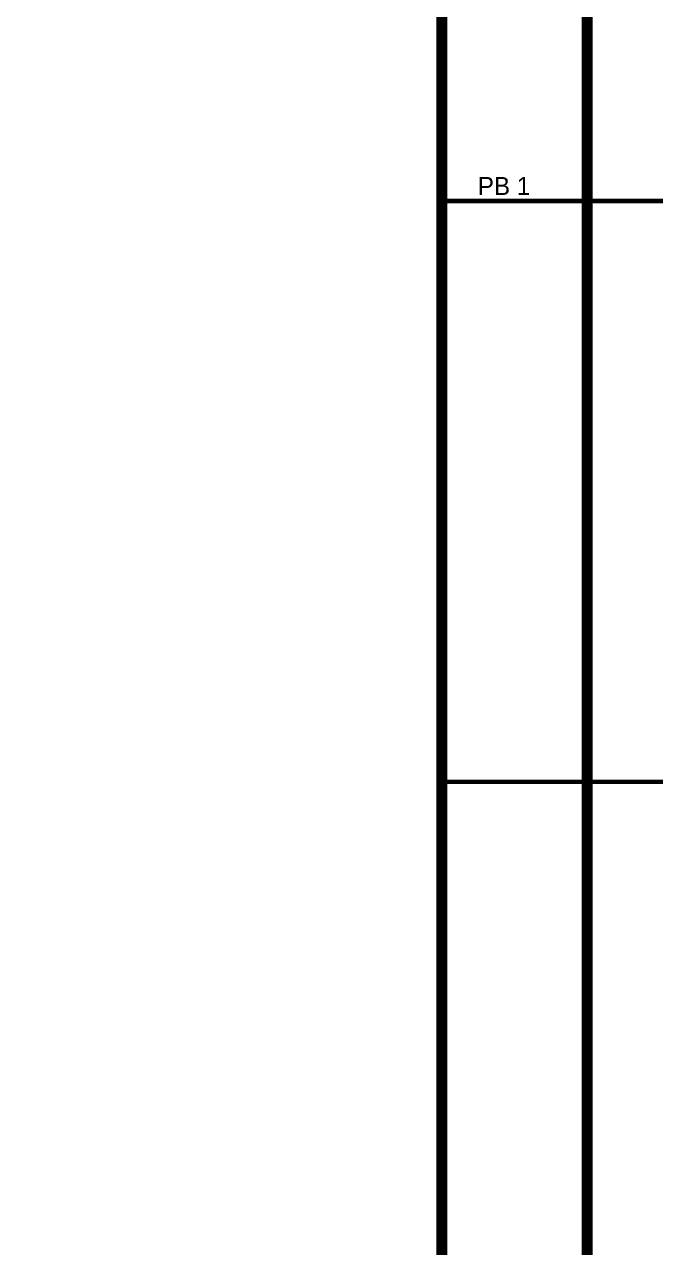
# Model space of a CAD drawing. Header units: millimetres. Extents: x 0 to 567, y 0 to 399.
# Drawn here: x 361.3 to 404.7, y 227.9 to 312.2 of the extents above; entities that cross this region are included whole.
import ezdxf

# ---------------------------------------------------------------- set-up
doc = ezdxf.new("R2010")
doc.units = ezdxf.units.MM
doc.layers.add('Sheet', color=255, linetype='Continuous')

msp = doc.modelspace()

# ---------------------------------------------------------------- linework, layer by layer
at = {"layer": 'Sheet'}
for points, const_width in [([(389.978, 372.494), (389.978, 212.484), (280.001, 212.484), (280.001, 162.501)], 0.749), ([(399.976, 332.492), (399.976, 159.991), (364.983, 159.991), (364.983, 172.482)], 0.749), ([(389.978, 299.999), (409.974, 299.999)], 0.3), ([(424.971, 259.997), (389.978, 259.997)], 0.3)]:
    msp.add_lwpolyline(points, dxfattribs=dict(at, const_width=const_width))

# ---------------------------------------------------------------- texts
msp.add_text('PB 1', height=1.2452, dxfattribs=at).set_placement((392.448, 300.408))

doc.saveas('drawing.dxf')
